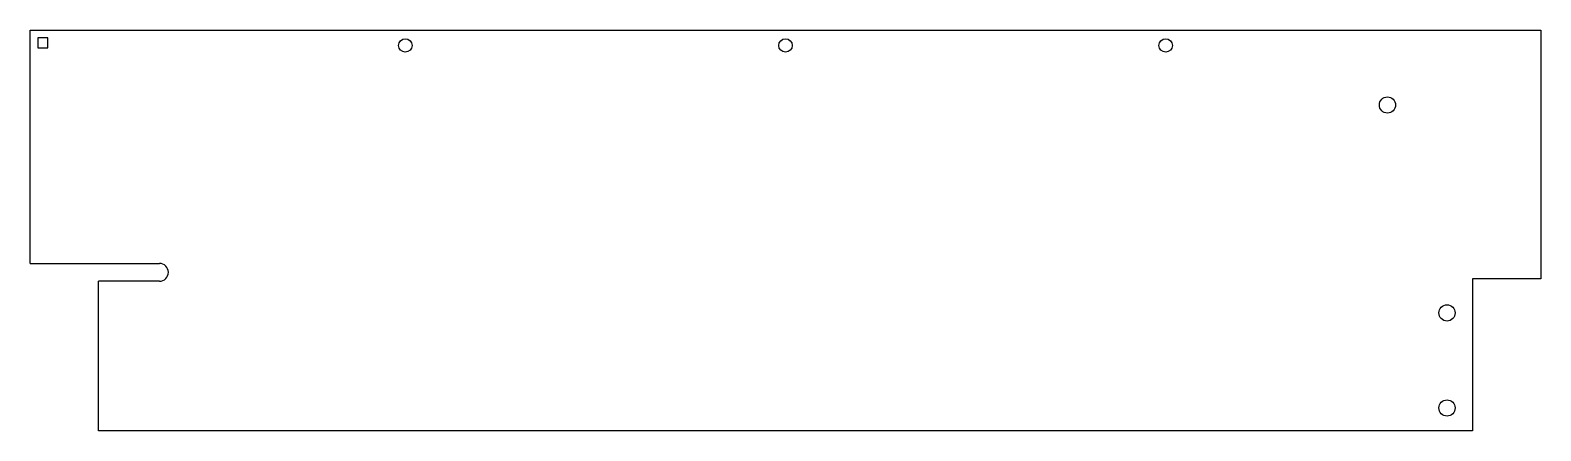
# Model space of a CAD drawing. Header units: metres. Extents: x 4401 to 4997, y 1479 to 1637.
import ezdxf

# ---------------------------------------------------------------- set-up
doc = ezdxf.new("R2010")
doc.units = ezdxf.units.M

msp = doc.modelspace()

# ---------------------------------------------------------------- linework, layer by layer
for p, q in [((4400.91, 1636.86), (4996.91, 1636.86)), ((4400.91, 1544.86), (4400.91, 1636.86)), ((4407.91, 1633.86), (4403.91, 1633.86)), ((4403.91, 1633.86), (4403.91, 1629.86)), ((4407.91, 1629.86), (4407.91, 1633.86)), ((4996.91, 1636.86), (4996.91, 1538.86)), ((4403.91, 1629.86), (4407.91, 1629.86)), ((4400.91, 1544.86), (4451.91, 1544.86)), ((4451.91, 1537.86), (4427.91, 1537.86)), ((4427.91, 1478.86), (4427.91, 1537.86)), ((4996.91, 1538.86), (4969.91, 1538.86)), ((4969.91, 1538.86), (4969.91, 1478.86)), ((4969.91, 1478.86), (4427.91, 1478.86))]:
    msp.add_line(p, q)
for centre, radius in [((4548.91, 1630.86), 2.65), ((4698.91, 1630.86), 2.65), ((4848.91, 1630.86), 2.65), ((4936.41, 1607.36), 3.2), ((4959.91, 1525.36), 3.2), ((4959.91, 1487.86), 3.2)]:
    msp.add_circle(centre, radius)
msp.add_arc((4451.91, 1541.36), 3.5, 270, 90)

doc.saveas('drawing.dxf')
